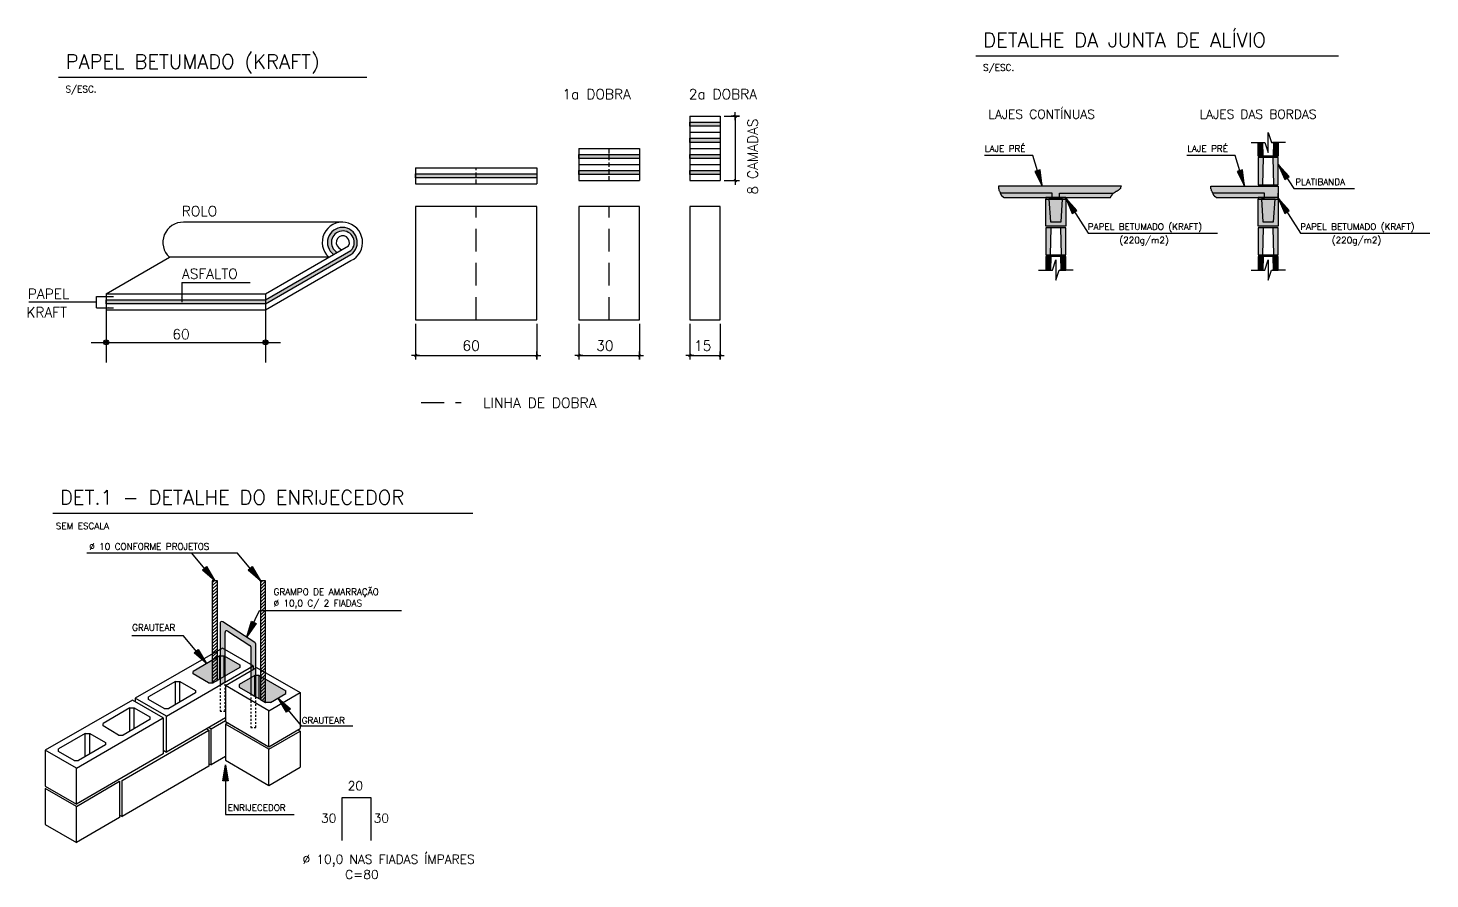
# Model space of a CAD drawing. Extents: x -14651 to 2572, y -4567 to 5191.
# Drawn here: x -10025 to -8071, y -2445 to -1257 of the extents above; entities that cross this region are included whole.
import ezdxf

# ---------------------------------------------------------------- set-up
doc = ezdxf.new("R2010")
doc.units = 0
doc.header["$LTSCALE"] = 25
doc.linetypes.add('DASHED', pattern=[19.05, 12.7, -6.35])
doc.linetypes.add('ESTILO_TQS_0005', pattern=[0.2, 0.1, -0.1])
for name, color, linetype in [('4', 4, 'Continuous'), ('COTA', 1, 'Continuous'), ('COTAS', 1, 'Continuous'), ('EST-LINHA-COTA', 1, 'Continuous'), ('EST-LINHAS', 2, 'Continuous'), ('EST-SOMBRA-PILAR', 1, 'Continuous'), ('EST-VALOR-COTA', 3, 'Continuous'), ('H1', 251, 'Continuous'), ('H2', 252, 'Continuous'), ('H3', 253, 'Continuous'), ('H5', 1, 'Continuous'), ('H7', 1, 'Continuous'), ('Linha_fina', 1, 'Continuous'), ('PENA_02', 2, 'Continuous'), ('Pena_1', 1, 'Continuous'), ('Pena_2', 2, 'Continuous'), ('PENA_3', 3, 'Continuous'), ('Pena_4', 4, 'Continuous'), ('PENA_6', 6, 'Continuous'), ('TEXTO', 3, 'Continuous')]:
    doc.layers.add(name, color=color, linetype=linetype)
doc.styles.get("Standard").update_dxf_attribs({"font": 'romans.shx'})
doc.styles.add('Texto1', font='romans.shx', dxfattribs={"height": 9})
doc.styles.add('Texto2', font='romans.shx', dxfattribs={"height": 12.5})
doc.styles.add('Texto3', font='romans.shx', dxfattribs={"height": 20})
pattern_1 = [(45, (-43310.874, 1613.2194), (-2.24506403, 2.24506403), [])]

# ---------------------------------------------------------------- blocks, each defined once
blk = doc.blocks.new('ss')
at = {"layer": 'Linha_fina'}
blk.add_solid([(0, 0), (-2.5, -0.29), (-2.5, 0.3)], dxfattribs=at)
blk = doc.blocks.new('ZD1')
at = {"layer": '4'}
for q in [(-3, -3), (3, 3)]:
    blk.add_line((0, 0), q, dxfattribs=at)
at = {"layer": 'COTAS', "color": 1}
for p, q in [((-10, 0), (0, 0)), ((0, 0), (0, 10)), ((0, 0), (10, 0)), ((0, -10), (0, 0))]:
    blk.add_line(p, q, dxfattribs=at)
blk = doc.blocks.new('A$C7D3A4ECA')
at = {"layer": 'Pena_1'}
for p, q in [((0, 14), (18.4, 14)), ((48, 14), (29.8, 14))]:
    blk.add_line(p, q, dxfattribs=at)
blk.add_lwpolyline([(10, 14), (19.3, 14), (24, 28), (24, 0), (28.7, 14), (38, 14)], dxfattribs=at)

msp = doc.modelspace()

# ---------------------------------------------------------------- hatches: boundary and pattern name
at = {"layer": 'H1'}
for points in [[(-8283.28, -1435.98), (-8309.28, -1435.98), (-8309.28, -1437.98), (-8302.28, -1437.98), (-8283.28, -1437.98)], [(-8283.28, -1475.98), (-8309.28, -1475.98), (-8309.28, -1477.98), (-8302.28, -1477.98), (-8283.28, -1477.98)], [(-8579.4, -1533.98), (-8605.4, -1533.98), (-8605.4, -1535.98), (-8598.4, -1535.98), (-8579.4, -1535.98)], [(-8283.28, -1533.98), (-8309.28, -1533.98), (-8309.28, -1535.98), (-8302.28, -1535.98), (-8283.28, -1535.98)], [(-8579.4, -1573.98), (-8605.4, -1573.98), (-8605.4, -1575.98), (-8598.4, -1575.98), (-8579.4, -1575.98)], [(-8283.28, -1573.98), (-8309.28, -1573.98), (-8309.28, -1575.98), (-8302.28, -1575.98), (-8283.28, -1575.98)]]:
    msp.add_hatch(color=256, dxfattribs=at).paths.add_polyline_path(points)
at = {"layer": 'H2'}
for points in [[(-8669.74, -1487.98), (-8669.74, -1488.18), (-8669.46, -1488.45), (-8669.46, -1488.73), (-8669.19, -1489), (-8669.19, -1489.56), (-8668.91, -1489.56), (-8668.91, -1489.83), (-8668.63, -1490.11), (-8668.63, -1490.66), (-8668.08, -1491.21), (-8667.8, -1491.21), (-8667.53, -1491.76), (-8667.25, -1492.04), (-8666.98, -1492.32), (-8666.42, -1492.32), (-8666.15, -1492.59), (-8665.87, -1492.87), (-8665.6, -1492.87), (-8665.6, -1493.14), (-8665.04, -1493.42), (-8664.77, -1493.69), (-8664.49, -1493.69), (-8664.49, -1493.98), (-8597.36, -1493.98), (-8597.36, -1487.98)], [(-8582.86, -1495.98), (-8601.86, -1495.98), (-8599.86, -1527.98), (-8584.86, -1527.98)], [(-8513.41, -1489.28), (-8513.14, -1489), (-8513.14, -1489), (-8513.14, -1489), (-8512.86, -1488.73), (-8512.86, -1488.73), (-8512.59, -1488.45), (-8512.31, -1488.18), (-8512.21, -1487.98), (-8587.36, -1487.98), (-8587.36, -1493.98), (-8578.36, -1493.98), (-8516.18, -1493.98), (-8516.18, -1493.69), (-8515.9, -1493.69), (-8515.9, -1493.14), (-8515.62, -1493.14), (-8515.62, -1492.59), (-8515.35, -1492.32), (-8515.07, -1492.32), (-8515.07, -1491.76), (-8514.8, -1491.49), (-8514.52, -1491.49), (-8514.52, -1490.94), (-8514.24, -1490.94), (-8514.24, -1490.38), (-8513.97, -1490.38), (-8513.97, -1489.83), (-8513.69, -1489.56), (-8513.41, -1489.28)], [(-8301.23, -1493.98), (-8301.23, -1487.98), (-8373.61, -1487.98), (-8373.61, -1488.18), (-8372.78, -1489), (-8372.78, -1489.83), (-8371.95, -1490.66), (-8371.4, -1491.76), (-8370.85, -1492.32), (-8369.47, -1492.32), (-8369.47, -1493.14), (-8367.8, -1493.98)], [(-8286.73, -1495.98), (-8305.73, -1495.98), (-8303.73, -1527.98), (-8288.73, -1527.98)]]:
    msp.add_hatch(color=256, dxfattribs=at).paths.add_polyline_path(points)
at = {"layer": 'H3'}
for points in [[(-9102.53, -1388.75), (-9060.34, -1388.75), (-9060.34, -1394.38), (-9102.53, -1394.38)], [(-9102.53, -1411.25), (-9060.34, -1411.25), (-9060.34, -1416.88), (-9102.53, -1416.88)], [(-8310.23, -1435.98), (-8303.23, -1435.98), (-8303.73, -1416.98), (-8310.23, -1416.98)], [(-8289.23, -1435.98), (-8282.23, -1435.98), (-8282.23, -1416.98), (-8288.73, -1416.98)], [(-9257.24, -1433.74), (-9172.86, -1433.74), (-9172.86, -1439.38), (-9257.24, -1439.38)], [(-9102.53, -1433.74), (-9060.34, -1433.74), (-9060.34, -1439.38), (-9102.53, -1439.38)], [(-8303.23, -1437.98), (-8310.23, -1437.98), (-8310.23, -1475.98), (-8304.23, -1475.98)], [(-8282.23, -1437.98), (-8289.23, -1437.98), (-8288.23, -1475.98), (-8282.23, -1475.98)], [(-9484.73, -1460.88), (-9315.98, -1460.88), (-9315.98, -1466.52), (-9484.73, -1466.52)], [(-9257.24, -1456.24), (-9172.86, -1456.24), (-9172.86, -1461.87), (-9257.24, -1461.87)], [(-9102.53, -1456.24), (-9060.34, -1456.24), (-9060.34, -1461.87), (-9102.53, -1461.87)], [(-8503.64, -1482.36), (-8503.2, -1482.16), (-8502.92, -1481.88), (-8502.51, -1481.47), (-8501.82, -1480.78), (-8501.54, -1479.49), (-8501.54, -1479.21), (-8501.26, -1478.66), (-8500.71, -1478.11), (-8500.71, -1477.98), (-8576.36, -1477.98), (-8672.22, -1477.98), (-8672.22, -1481.55), (-8671.95, -1481.83), (-8671.95, -1482.38), (-8671.67, -1483.21), (-8671.67, -1483.49), (-8671.39, -1484.31), (-8671.12, -1484.59), (-8670.84, -1484.87), (-8670.84, -1485.14), (-8670.29, -1485.97), (-8670.01, -1486.52), (-8670.01, -1487.35), (-8669.74, -1487.62), (-8669.74, -1487.98), (-8597.36, -1487.98), (-8597.36, -1493.98), (-8587.36, -1493.98), (-8587.36, -1487.98), (-8512.21, -1487.98), (-8512.03, -1487.62), (-8511.21, -1487.35), (-8510.65, -1486.8), (-8509.82, -1486.52), (-8509.55, -1485.97), (-8509.27, -1485.69), (-8508.44, -1485.42), (-8508.17, -1485.14), (-8507.79, -1485.08), (-8507.22, -1484.88), (-8506.74, -1484.66), (-8506.24, -1484.49), (-8505.41, -1483.74), (-8505.13, -1483.47), (-8504.58, -1482.94), (-8504.08, -1482.62)], [(-8282.23, -1477.98), (-8376.1, -1477.98), (-8376.1, -1481.55), (-8375.82, -1481.83), (-8375.82, -1482.38), (-8375.54, -1483.21), (-8375.54, -1483.49), (-8375.27, -1484.31), (-8374.71, -1484.87), (-8374.71, -1485.14), (-8374.16, -1485.97), (-8373.89, -1486.52), (-8373.89, -1487.35), (-8373.61, -1487.62), (-8373.61, -1487.98), (-8301.23, -1487.98), (-8301.23, -1493.98), (-8282.23, -1493.98)], [(-8601.86, -1495.98), (-8606.36, -1495.98), (-8606.36, -1533.98), (-8578.36, -1533.98), (-8578.36, -1495.98), (-8582.86, -1495.98), (-8584.86, -1527.98), (-8599.86, -1527.98)], [(-8305.73, -1495.98), (-8310.23, -1495.98), (-8310.23, -1533.98), (-8282.23, -1533.98), (-8282.23, -1495.98), (-8286.73, -1495.98), (-8288.73, -1527.98), (-8303.73, -1527.98)], [(-9575.04, -1573.55, 3.1539691), (-9599.03, -1573.29), (-9594.05, -1570.41, -2.9991422), (-9575.04, -1567.92)], [(-8599.36, -1535.98), (-8606.36, -1535.98), (-8606.36, -1573.98), (-8600.36, -1573.98)], [(-8578.36, -1535.98), (-8585.36, -1535.98), (-8584.36, -1573.98), (-8578.36, -1573.98)], [(-8303.23, -1535.98), (-8310.23, -1535.98), (-8310.23, -1573.98), (-8304.23, -1573.98)], [(-8282.23, -1535.98), (-8289.23, -1535.98), (-8288.23, -1573.98), (-8282.23, -1573.98)], [(-9575.04, -1573.5), (-9575.04, -1567.87), (-9694.03, -1636.57), (-9694.03, -1642.2)], [(-8606.36, -1594.98), (-8599.86, -1594.98), (-8599.36, -1575.98), (-8606.36, -1575.98)], [(-8584.86, -1594.98), (-8578.36, -1594.98), (-8578.36, -1575.98), (-8585.36, -1575.98)], [(-8310.23, -1594.98), (-8303.73, -1594.98), (-8303.23, -1575.98), (-8310.23, -1575.98)], [(-8288.73, -1594.98), (-8282.23, -1594.98), (-8282.23, -1575.98), (-8289.23, -1575.98)], [(-9916.13, -1636.57), (-9694.03, -1636.57), (-9694.03, -1642.2), (-9916.13, -1642.2)], [(-9794.91, -2154.92), (-9794.91, -2158.48), (-9773.31, -2171.06), (-9766.9, -2171.06), (-9757.64, -2165.7), (-9757.64, -2133.32)], [(-9757.64, -2165.7), (-9751.47, -2162.12), (-9751.47, -2133.32), (-9757.64, -2133.32)], [(-9751.47, -2162.12), (-9729.64, -2149.46), (-9729.64, -2145.9), (-9751.47, -2133.32)], [(-9709.07, -2160.67), (-9730.91, -2173.25), (-9730.91, -2176.81), (-9709.07, -2189.47)], [(-9702.9, -2160.67), (-9709.07, -2160.67), (-9709.07, -2189.47), (-9702.9, -2193.05)], [(-9702.9, -2193.05), (-9693.64, -2198.41), (-9687.24, -2198.41), (-9665.64, -2185.83), (-9665.64, -2182.27), (-9702.9, -2160.67)]]:
    msp.add_hatch(color=256, dxfattribs=at).paths.add_polyline_path(points)
at = {"layer": 'H5'}
h = msp.add_hatch(dxfattribs=at)
h.set_pattern_fill('ANSI31', color=256, style=0)
h.set_pattern_definition(pattern_1)
h.paths.add_polyline_path([(-9761.14, -2028.5), (-9768.14, -2028.5), (-9768.14, -2171.06), (-9761.14, -2167.72)])
h = msp.add_hatch(dxfattribs=at)
h.set_pattern_fill('ANSI31', color=256, style=0)
h.set_pattern_definition(pattern_1)
h.paths.add_polyline_path([(-9693.93, -2028.5), (-9700.93, -2028.5), (-9700.93, -2194.19), (-9693.93, -2198.25)])
at = {"layer": 'H7'}
for points in [[(-8578.36, -1495.98), (-8578.36, -1493.98), (-8606.36, -1493.98), (-8606.36, -1495.98)], [(-8282.23, -1495.98), (-8282.23, -1493.98), (-8310.23, -1493.98), (-8310.23, -1495.98)], [(-9750.35, -2100.69, -0.5938857), (-9746.65, -2098.67), (-9715.75, -2118.61, -0.2547951), (-9714.65, -2120.62), (-9714.65, -2186.24), (-9707.65, -2190.29), (-9707.65, -2116.81, 0.2547951), (-9708.75, -2114.79), (-9753.65, -2085.83, 0.5938857), (-9757.35, -2087.85), (-9757.35, -2173.73), (-9750.35, -2169.67)]]:
    msp.add_hatch(color=256, dxfattribs=at).paths.add_polyline_path(points)

# ---------------------------------------------------------------- linework, layer by layer
at = {"layer": 'COTA'}
for p, q in [((-9054.72, -1380.32), (-9033.46, -1380.32)), ((-9039.08, -1380.88), (-9039.08, -1469.74)), ((-9054.72, -1470.31), (-9033.46, -1470.31)), ((-9810.83, -1612.35), (-9715.55, -1612.35)), ((-9484.73, -1670.04), (-9484.73, -1719.79)), ((-9315.98, -1670.04), (-9315.98, -1719.79)), ((-9257.24, -1670.04), (-9257.24, -1719.79)), ((-9172.86, -1670.04), (-9172.86, -1719.79)), ((-9102.53, -1670.04), (-9102.53, -1719.79)), ((-9060.34, -1670.04), (-9060.34, -1719.79)), ((-9484.16, -1714.17), (-9316.54, -1714.17)), ((-9256.68, -1714.17), (-9173.43, -1714.17)), ((-9101.97, -1714.17), (-9060.91, -1714.17))]:
    msp.add_line(p, q, dxfattribs=at)
for centre, radius, start, end in [((-9586.85, -1556.41), 20.81, 304.5543, 234.18717), ((-9586.21, -1556.5), 15.97, 314.1184, 240.57926)]:
    msp.add_arc(centre, radius, start, end, dxfattribs=at)
at = {"layer": 'EST-LINHA-COTA'}
for p, q in [((-9916.13, -1650.64), (-9916.13, -1724.01)), ((-9694.03, -1650.64), (-9694.03, -1724.01)), ((-9937.23, -1695.88), (-9672.94, -1695.88))]:
    msp.add_line(p, q, dxfattribs=at)
at = {"layer": 'EST-LINHAS'}
for p, q in [((-9102.53, -1380.32), (-9102.53, -1470.31)), ((-9102.53, -1380.32), (-9060.34, -1380.32)), ((-9060.34, -1380.32), (-9060.34, -1470.31)), ((-9102.53, -1402.81), (-9060.34, -1402.81)), ((-9257.24, -1425.31), (-9257.24, -1470.31)), ((-9257.24, -1425.31), (-9172.86, -1425.31)), ((-9172.86, -1425.31), (-9172.86, -1470.31)), ((-9102.53, -1425.31), (-9060.34, -1425.31)), ((-9484.73, -1452.45), (-9315.98, -1452.45)), ((-9484.73, -1452.45), (-9484.73, -1474.95)), ((-9315.98, -1452.45), (-9315.98, -1474.95)), ((-9257.24, -1447.81), (-9172.86, -1447.81)), ((-9102.53, -1447.81), (-9060.34, -1447.81)), ((-9484.73, -1474.95), (-9315.98, -1474.95)), ((-9257.24, -1470.31), (-9172.86, -1470.31)), ((-9102.53, -1470.31), (-9060.34, -1470.31)), ((-9586.38, -1528.29), (-9808.48, -1528.29)), ((-9694.03, -1628.14), (-9578.37, -1561.36)), ((-9916.13, -1628.14), (-9827.9, -1577.19)), ((-9605.8, -1577.19), (-9827.9, -1577.19)), ((-9694.03, -1650.64), (-9575.04, -1581.94)), ((-9591.76, -1563.86), (-9588.07, -1566.96)), ((-9916.13, -1628.14), (-9916.13, -1650.64)), ((-9916.13, -1628.14), (-9694.03, -1628.14)), ((-9694.03, -1628.14), (-9694.03, -1650.64)), ((-9916.13, -1650.64), (-9694.03, -1650.64))]:
    msp.add_line(p, q, dxfattribs=at)
for points in [[(-9484.73, -1664.41), (-9315.98, -1664.41), (-9315.98, -1506.59), (-9484.73, -1506.59)], [(-9257.24, -1664.41), (-9172.86, -1664.41), (-9172.86, -1506.59), (-9257.24, -1506.59)], [(-9102.53, -1664.41), (-9060.34, -1664.41), (-9060.34, -1506.59), (-9102.53, -1506.59)]]:
    msp.add_lwpolyline(points, close=True, dxfattribs=at)
for centre, radius, start, end in [((-9808.95, -1556.41), 28.12, 88.39052, 227.64919), ((-9586.85, -1556.41), 28.12, 294.81681, 227.64963), ((-9586.21, -1556.5), 9.22, 328.22977, 232.95869)]:
    msp.add_arc(centre, radius, start, end, dxfattribs=at)
at = {"layer": 'EST-SOMBRA-PILAR'}
for p, q in [((-9694.03, -1636.57), (-9575.05, -1567.87)), ((-9694.03, -1642.2), (-9575.05, -1573.5))]:
    msp.add_line(p, q, dxfattribs=at)
for points in [[(-9102.53, -1388.75), (-9060.34, -1388.75), (-9060.34, -1394.38), (-9102.53, -1394.38), (-9102.53, -1388.75)], [(-9102.53, -1411.25), (-9060.34, -1411.25), (-9060.34, -1416.88), (-9102.53, -1416.88), (-9102.53, -1411.25)], [(-9257.24, -1433.74), (-9172.86, -1433.74), (-9172.86, -1439.38), (-9257.24, -1439.38), (-9257.24, -1433.74)], [(-9102.53, -1433.74), (-9060.34, -1433.74), (-9060.34, -1439.38), (-9102.53, -1439.38), (-9102.53, -1433.74)], [(-9484.73, -1460.88), (-9315.98, -1460.88), (-9315.98, -1466.52), (-9484.73, -1466.52), (-9484.73, -1460.88)], [(-9257.24, -1456.24), (-9172.86, -1456.24), (-9172.86, -1461.87), (-9257.24, -1461.87), (-9257.24, -1456.24)], [(-9102.53, -1456.24), (-9060.34, -1456.24), (-9060.34, -1461.87), (-9102.53, -1461.87), (-9102.53, -1456.24)], [(-9916.13, -1636.57), (-9694.03, -1636.57), (-9694.03, -1642.2), (-9916.13, -1642.2), (-9916.13, -1636.57)]]:
    msp.add_lwpolyline(points, dxfattribs=at)
at = {"layer": 'EST-VALOR-COTA'}
for centre, radius in [((-9916.13, -1695.88), 3.51), ((-9916.13, -1695.88), 1.75), ((-9694.03, -1695.88), 3.51), ((-9694.03, -1695.88), 1.75)]:
    msp.add_circle(centre, radius, dxfattribs=at)
at = {"layer": 'Linha_fina', "linetype": 'DASHED', "ltscale": 0.02}
for p, q in [((-9215.05, -1470.31), (-9215.05, -1425.31)), ((-9400.35, -1474.95), (-9400.35, -1452.45))]:
    msp.add_line(p, q, dxfattribs=at)
at = {"layer": 'Linha_fina'}
for p, q in [((-8624.43, -1435.44), (-8691.74, -1435.44)), ((-8611.27, -1477.98), (-8624.43, -1435.44)), ((-8342.32, -1435.44), (-8409.63, -1435.44)), ((-8329.16, -1477.98), (-8342.32, -1435.44)), ((-8614.34, -1455.38), (-8621.51, -1457.59)), ((-8621.51, -1457.59), (-8611.27, -1477.98)), ((-8619.72, -1457.04), (-8620.61, -1457.32)), ((-8620.61, -1457.32), (-8611.27, -1477.98)), ((-8611.27, -1477.98), (-8619.72, -1457.04)), ((-8617.03, -1456.21), (-8618.82, -1456.76)), ((-8618.82, -1456.76), (-8611.27, -1477.98)), ((-8611.27, -1477.98), (-8617.03, -1456.21)), ((-8615.24, -1455.65), (-8616.13, -1455.93)), ((-8616.13, -1455.93), (-8611.27, -1477.98)), ((-8611.27, -1477.98), (-8615.24, -1455.65)), ((-8611.27, -1477.98), (-8614.34, -1455.38)), ((-8332.23, -1455.38), (-8339.4, -1457.59)), ((-8339.4, -1457.59), (-8329.16, -1477.98)), ((-8337.61, -1457.04), (-8338.5, -1457.32)), ((-8338.5, -1457.32), (-8329.16, -1477.98)), ((-8329.16, -1477.98), (-8337.61, -1457.04)), ((-8334.92, -1456.21), (-8336.71, -1456.76)), ((-8336.71, -1456.76), (-8329.16, -1477.98)), ((-8329.16, -1477.98), (-8334.92, -1456.21)), ((-8333.13, -1455.65), (-8334.03, -1455.93)), ((-8334.03, -1455.93), (-8329.16, -1477.98)), ((-8329.16, -1477.98), (-8333.13, -1455.65)), ((-8329.16, -1477.98), (-8332.23, -1455.38)), ((-8282.23, -1447.71), (-8273.25, -1468.68)), ((-8266.94, -1464.64), (-8282.23, -1447.71)), ((-8282.23, -1447.71), (-8272.46, -1468.18)), ((-8271.67, -1467.67), (-8282.23, -1447.71)), ((-8282.23, -1447.71), (-8270.88, -1467.17)), ((-8269.3, -1466.16), (-8282.23, -1447.71)), ((-8282.23, -1447.71), (-8268.52, -1465.65)), ((-8267.73, -1465.14), (-8282.23, -1447.71)), ((-8282.23, -1447.71), (-8260.75, -1481.27)), ((-8273.25, -1468.68), (-8266.94, -1464.64)), ((-8272.46, -1468.18), (-8271.67, -1467.67)), ((-8270.88, -1467.17), (-8269.3, -1466.16)), ((-8260.75, -1481.27), (-8175.97, -1481.27)), ((-8578.36, -1494.98), (-8569.38, -1515.95)), ((-8563.06, -1511.9), (-8578.36, -1494.98)), ((-8578.36, -1494.98), (-8568.59, -1515.44)), ((-8567.8, -1514.94), (-8578.36, -1494.98)), ((-8578.36, -1494.98), (-8567.01, -1514.43)), ((-8565.43, -1513.42), (-8578.36, -1494.98)), ((-8578.36, -1494.98), (-8564.64, -1512.91)), ((-8563.85, -1512.41), (-8578.36, -1494.98)), ((-8578.36, -1494.98), (-8547.28, -1543.54)), ((-8282.23, -1494.98), (-8273.25, -1515.95)), ((-8266.94, -1511.9), (-8282.23, -1494.98)), ((-8282.23, -1494.98), (-8272.46, -1515.44)), ((-8271.67, -1514.94), (-8282.23, -1494.98)), ((-8282.23, -1494.98), (-8270.88, -1514.43)), ((-8269.3, -1513.42), (-8282.23, -1494.98)), ((-8282.23, -1494.98), (-8268.52, -1512.91)), ((-8267.73, -1512.41), (-8282.23, -1494.98)), ((-8282.23, -1494.98), (-8251.15, -1543.54)), ((-8569.38, -1515.95), (-8563.06, -1511.9)), ((-8568.59, -1515.44), (-8567.8, -1514.94)), ((-8567.01, -1514.43), (-8565.43, -1513.42)), ((-8564.64, -1512.91), (-8563.85, -1512.41)), ((-8273.25, -1515.95), (-8266.94, -1511.9)), ((-8272.46, -1515.44), (-8271.67, -1514.94)), ((-8270.88, -1514.43), (-8269.3, -1513.42)), ((-8547.28, -1543.54), (-8366.91, -1543.54)), ((-8251.15, -1543.54), (-8070.79, -1543.54)), ((-9810.83, -1612.35), (-9810.83, -1639.93)), ((-9929.41, -1639.79), (-10024.12, -1639.79)), ((-9929.41, -1631.99), (-9905.77, -1631.99)), ((-9929.41, -1647.58), (-9929.41, -1631.99)), ((-9929.41, -1647.58), (-9905.77, -1647.58)), ((-9733.11, -1989.82), (-9942.95, -1989.82)), ((-9764.64, -2028.5), (-9796.82, -1989.82)), ((-9700.93, -2028.5), (-9733.11, -1989.82)), ((-9781.91, -2013.6), (-9776.14, -2008.8)), ((-9781.18, -2013), (-9780.46, -2012.4)), ((-9780.46, -2012.4), (-9764.64, -2028.5)), ((-9779.74, -2011.8), (-9778.3, -2010.6)), ((-9764.64, -2028.5), (-9779.74, -2011.8)), ((-9778.3, -2010.6), (-9764.64, -2028.5)), ((-9777.58, -2010), (-9776.86, -2009.4)), ((-9764.64, -2028.5), (-9777.58, -2010)), ((-9776.86, -2009.4), (-9764.64, -2028.5)), ((-9776.14, -2008.8), (-9764.64, -2028.5)), ((-9718.2, -2013.6), (-9712.43, -2008.8)), ((-9717.47, -2013), (-9716.75, -2012.4)), ((-9716.75, -2012.4), (-9700.93, -2028.5)), ((-9700.93, -2028.5), (-9716.03, -2011.8)), ((-9714.59, -2010.6), (-9700.93, -2028.5)), ((-9713.87, -2010), (-9713.15, -2009.4)), ((-9700.93, -2028.5), (-9713.87, -2010)), ((-9713.15, -2009.4), (-9700.93, -2028.5)), ((-9712.43, -2008.8), (-9700.93, -2028.5)), ((-9764.64, -2028.5), (-9781.91, -2013.6)), ((-9764.64, -2028.5), (-9781.18, -2013)), ((-9700.93, -2028.5), (-9718.2, -2013.6)), ((-9700.93, -2028.5), (-9717.47, -2013)), ((-9720.06, -2106.78), (-9702.48, -2070.05)), ((-9702.48, -2070.05), (-9504.62, -2070.05)), ((-9720.06, -2106.78), (-9713.72, -2084.87)), ((-9720.06, -2106.78), (-9712.88, -2085.28)), ((-9712.03, -2085.68), (-9720.06, -2106.78)), ((-9720.06, -2106.78), (-9711.19, -2086.09)), ((-9709.5, -2086.9), (-9720.06, -2106.78)), ((-9720.06, -2106.78), (-9708.65, -2087.3)), ((-9707.81, -2087.71), (-9720.06, -2106.78)), ((-9706.96, -2088.11), (-9720.06, -2106.78)), ((-9713.72, -2084.87), (-9706.96, -2088.11)), ((-9712.88, -2085.28), (-9712.03, -2085.68)), ((-9711.19, -2086.09), (-9709.5, -2086.9)), ((-9708.65, -2087.3), (-9707.81, -2087.71)), ((-9808.46, -2105.44), (-9880.54, -2105.44)), ((-9776.27, -2144.12), (-9808.46, -2105.44)), ((-9793.54, -2129.22), (-9787.78, -2124.43)), ((-9776.27, -2144.12), (-9793.54, -2129.22)), ((-9792.82, -2128.62), (-9792.1, -2128.02)), ((-9776.27, -2144.12), (-9792.82, -2128.62)), ((-9792.1, -2128.02), (-9776.27, -2144.12)), ((-9776.27, -2144.12), (-9791.38, -2127.42)), ((-9789.94, -2126.22), (-9776.27, -2144.12)), ((-9789.22, -2125.62), (-9788.5, -2125.03)), ((-9776.27, -2144.12), (-9789.22, -2125.62)), ((-9788.5, -2125.03), (-9776.27, -2144.12)), ((-9787.78, -2124.43), (-9776.27, -2144.12)), ((-9676.44, -2192.12), (-9661.33, -2208.82)), ((-9664.21, -2211.22), (-9676.44, -2192.12)), ((-9662.77, -2210.02), (-9676.44, -2192.12)), ((-9676.44, -2192.12), (-9663.49, -2210.62)), ((-9676.44, -2192.12), (-9659.89, -2207.62)), ((-9664.93, -2211.82), (-9676.44, -2192.12)), ((-9660.61, -2208.22), (-9676.44, -2192.12)), ((-9676.44, -2192.12), (-9644.25, -2230.8)), ((-9676.44, -2192.12), (-9659.17, -2207.02)), ((-9659.17, -2207.02), (-9664.93, -2211.82)), ((-9659.89, -2207.62), (-9660.61, -2208.22)), ((-9663.49, -2210.62), (-9664.21, -2211.22)), ((-9661.33, -2208.82), (-9662.77, -2210.02)), ((-9644.25, -2230.8), (-9572.17, -2230.8)), ((-9753.33, -2307.62), (-9749.58, -2285.12)), ((-9752.4, -2307.62), (-9749.58, -2285.12)), ((-9749.58, -2285.12), (-9751.46, -2307.62)), ((-9750.52, -2307.62), (-9749.58, -2285.12)), ((-9749.58, -2285.12), (-9745.83, -2307.62)), ((-9749.58, -2285.12), (-9746.77, -2307.62)), ((-9749.58, -2285.12), (-9748.65, -2307.62)), ((-9747.71, -2307.62), (-9749.58, -2285.12)), ((-9749.58, -2285.12), (-9749.58, -2354.73)), ((-9745.83, -2307.62), (-9753.33, -2307.62)), ((-9751.46, -2307.62), (-9752.4, -2307.62)), ((-9746.77, -2307.62), (-9747.71, -2307.62)), ((-9749.58, -2354.73), (-9654.15, -2354.73))]:
    msp.add_line(p, q, dxfattribs=at)
at = {"layer": 'Linha_fina', "linetype": 'DASHED', "ltscale": 0.1}
for p, q in [((-9400.35, -1664.41), (-9400.35, -1506.59)), ((-9215.05, -1664.41), (-9215.05, -1506.59)), ((-9476.86, -1779.74), (-9421.27, -1779.74))]:
    msp.add_line(p, q, dxfattribs=at)
at = {"layer": 'PENA_02', "linetype": 'Continuous'}
for p, q in [((-8597.36, -1487.98), (-8669.74, -1487.98)), ((-8597.36, -1493.98), (-8597.36, -1487.98)), ((-8587.36, -1487.98), (-8512.21, -1487.98)), ((-8587.36, -1493.98), (-8587.36, -1487.98)), ((-8301.23, -1487.98), (-8373.61, -1487.98)), ((-8301.23, -1493.98), (-8301.23, -1487.98)), ((-8282.23, -1493.98), (-8282.23, -1487.98))]:
    msp.add_line(p, q, dxfattribs=at)
msp.add_lwpolyline([(-8671.67, -1483.21), (-8671.67, -1483.49), (-8671.39, -1484.31), (-8671.12, -1484.59), (-8670.84, -1484.87), (-8670.84, -1485.14), (-8670.29, -1485.97), (-8670.01, -1486.52), (-8670.01, -1487.35), (-8669.74, -1487.62), (-8669.74, -1488.18), (-8669.46, -1488.45), (-8669.46, -1488.73), (-8669.19, -1489), (-8669.19, -1489.56), (-8668.91, -1489.56), (-8668.91, -1489.83), (-8668.63, -1490.11), (-8668.63, -1490.66), (-8668.36, -1490.94), (-8668.08, -1491.21), (-8667.8, -1491.21), (-8667.53, -1491.76), (-8667.25, -1492.04), (-8666.98, -1492.32), (-8666.42, -1492.32), (-8666.15, -1492.59), (-8665.87, -1492.87), (-8665.6, -1492.87), (-8665.6, -1493.14), (-8665.04, -1493.42), (-8664.77, -1493.69), (-8664.49, -1493.69), (-8664.49, -1493.98), (-8516.18, -1493.98), (-8516.18, -1493.69), (-8515.9, -1493.69), (-8515.9, -1493.14), (-8515.62, -1493.14), (-8515.62, -1492.59), (-8515.35, -1492.32), (-8515.07, -1492.32), (-8515.07, -1491.76), (-8514.8, -1491.49), (-8514.52, -1491.49), (-8514.52, -1490.94), (-8514.24, -1490.94), (-8514.24, -1490.38), (-8513.97, -1490.38), (-8513.97, -1489.83), (-8513.69, -1489.56), (-8513.41, -1489.28), (-8513.14, -1489), (-8512.86, -1488.73), (-8512.59, -1488.45), (-8512.31, -1488.18), (-8512.03, -1487.62), (-8511.21, -1487.35), (-8510.93, -1487.07), (-8510.65, -1486.8), (-8509.82, -1486.52), (-8509.55, -1485.97), (-8509.27, -1485.69), (-8508.44, -1485.42), (-8508.17, -1485.14), (-8507.79, -1485.08), (-8507.22, -1484.88), (-8506.74, -1484.66), (-8506.74, -1484.66), (-8506.24, -1484.49), (-8506.24, -1484.49), (-8505.41, -1483.74), (-8505.13, -1483.47), (-8504.58, -1482.94), (-8504.08, -1482.62), (-8503.64, -1482.36), (-8503.2, -1482.16), (-8502.92, -1481.88), (-8502.09, -1481.05), (-8501.82, -1480.78), (-8501.54, -1479.49), (-8501.54, -1479.21), (-8501.26, -1478.66), (-8500.71, -1478.11), (-8500.71, -1477.98), (-8672.22, -1477.98), (-8672.22, -1481.55), (-8671.95, -1481.83), (-8671.95, -1482.38), (-8671.67, -1483.21)], dxfattribs=at)
at = {"layer": 'Pena_1'}
for p, q in [((-9753.9, -2122.38), (-9875.7, -2192.1)), ((-9710.98, -2147.24), (-9753.9, -2122.38)), ((-9749.56, -2174.59), (-9706.64, -2149.73)), ((-9706.64, -2149.73), (-9645.74, -2184.59)), ((-9749.56, -2174.59), (-9749.56, -2224.91)), ((-9689.42, -2209.75), (-9749.56, -2174.59)), ((-9645.74, -2184.59), (-9645.74, -2234.76)), ((-9879.45, -2195), (-10001.25, -2264.72)), ((-9836.53, -2219.86), (-9879.45, -2195)), ((-9832.02, -2217.26), (-9875.7, -2192.1)), ((-9875.7, -2192.1), (-9875.7, -2197.18)), ((-9832.02, -2267.58), (-9832.02, -2217.26)), ((-9749.56, -2219.88), (-9832.02, -2267.58)), ((-9749.58, -2228.62), (-9746.38, -2226.77)), ((-9749.56, -2224.91), (-9689.42, -2260.06)), ((-9749.56, -2228.52), (-9746.46, -2226.72)), ((-9689.42, -2260.06), (-9689.42, -2209.75)), ((-9689.42, -2263.67), (-9749.56, -2228.52)), ((-9749.56, -2228.52), (-9749.56, -2278.83)), ((-9689.42, -2260.06), (-9645.74, -2234.76)), ((-9649, -2236.65), (-9645.74, -2238.51)), ((-9645.74, -2238.51), (-9645.74, -2288.69)), ((-9957.57, -2289.88), (-10001.25, -2264.72)), ((-10001.25, -2264.72), (-10001.25, -2315.04)), ((-9836.53, -2264.98), (-9832.02, -2267.58)), ((-9689.42, -2313.99), (-9689.42, -2263.67)), ((-9836.53, -2270.18), (-9957.57, -2340.2)), ((-9749.56, -2278.83), (-9689.42, -2313.99)), ((-9957.57, -2340.2), (-9957.57, -2289.88)), ((-9689.42, -2313.99), (-9645.74, -2288.69)), ((-10001.25, -2315.04), (-9957.57, -2340.2)), ((-10001.25, -2318.23), (-10001.25, -2368.54)), ((-9957.57, -2343.38), (-9897.43, -2308.23)), ((-9897.43, -2308.23), (-9897.43, -2358.55)), ((-9957.57, -2393.7), (-9957.57, -2343.38)), ((-9897.43, -2358.55), (-9957.57, -2393.7))]:
    msp.add_line(p, q, dxfattribs=at)
for points in [[(-9832.02, -2217.26), (-9710.98, -2147.24), (-9710.98, -2152.24)], [(-9757.64, -2165.84), (-9757.64, -2133.32), (-9757.64, -2133.32), (-9794.91, -2154.92)], [(-9729.64, -2149.46), (-9766.9, -2171.06), (-9766.9, -2171.06)], [(-9757.64, -2133.32), (-9751.47, -2133.32)], [(-9751.47, -2162.28), (-9751.47, -2162.28), (-9751.47, -2133.32), (-9751.47, -2133.32)], [(-9751.47, -2133.32), (-9729.64, -2145.9), (-9729.64, -2145.9)], [(-9729.64, -2145.9), (-9729.64, -2149.46), (-9729.64, -2149.46)], [(-9819.68, -2201.36), (-9819.68, -2168.84), (-9856.95, -2190.44)], [(-9819.68, -2168.84), (-9813.51, -2168.84)], [(-9813.51, -2197.8), (-9813.51, -2168.84)], [(-9813.51, -2168.84), (-9791.68, -2181.42)], [(-9794.91, -2158.48), (-9794.91, -2154.92), (-9794.91, -2154.92)], [(-9773.31, -2171.06), (-9794.91, -2158.48), (-9794.91, -2158.48)], [(-9709.07, -2160.67), (-9730.91, -2173.25), (-9730.91, -2173.25)], [(-9709.07, -2189.47), (-9709.07, -2160.67), (-9709.07, -2160.67)], [(-9702.9, -2160.67), (-9709.07, -2160.67)], [(-9702.9, -2193.05), (-9702.9, -2160.67), (-9702.9, -2160.67), (-9665.64, -2182.27)], [(-9791.68, -2184.98), (-9828.94, -2206.58)], [(-9791.68, -2181.42), (-9791.68, -2184.98)], [(-9773.31, -2171.06), (-9766.9, -2171.06)], [(-9751.57, -2170.5), (-9751.38, -2170.61)], [(-9730.91, -2173.25), (-9730.91, -2176.81), (-9730.91, -2176.81)], [(-9730.91, -2176.81), (-9693.64, -2198.41), (-9693.64, -2198.41)], [(-9689.42, -2209.75), (-9645.74, -2184.59)], [(-9687.24, -2198.41), (-9665.64, -2185.83), (-9665.64, -2185.83)], [(-9665.64, -2185.83), (-9665.64, -2182.27), (-9665.64, -2182.27)], [(-9883.19, -2238.46), (-9883.19, -2205.95), (-9920.46, -2227.54)], [(-9883.19, -2205.95), (-9877.02, -2205.95)], [(-9877.02, -2234.9), (-9877.02, -2205.95)], [(-9877.02, -2205.95), (-9855.19, -2218.53)], [(-9856.95, -2194), (-9856.95, -2190.44)], [(-9835.35, -2206.58), (-9856.95, -2194)], [(-9835.35, -2206.58), (-9828.94, -2206.58)], [(-9687.24, -2198.41), (-9693.64, -2198.41)], [(-9957.57, -2289.88), (-9836.53, -2219.86), (-9836.53, -2270.18)], [(-9920.46, -2231.1), (-9920.46, -2227.54)], [(-9855.19, -2222.09), (-9892.45, -2243.68)], [(-9855.19, -2218.53), (-9855.19, -2222.09)], [(-9749.58, -2273.69), (-9769.84, -2285.38), (-9769.84, -2235.3), (-9749.56, -2223.57)], [(-9945.23, -2273.98), (-9945.23, -2241.46), (-9982.49, -2263.06)], [(-9945.23, -2241.46), (-9939.06, -2241.46)], [(-9939.06, -2270.42), (-9939.06, -2241.46)], [(-9939.06, -2241.46), (-9917.23, -2254.04)], [(-9898.86, -2243.68), (-9920.46, -2231.1)], [(-9898.86, -2243.68), (-9892.45, -2243.68)], [(-9776.01, -2235.3), (-9772.93, -2236.96), (-9772.93, -2287.27), (-9893.97, -2357.29), (-9893.97, -2306.97), (-9772.93, -2236.96)], [(-9877.11, -2243.12), (-9876.93, -2243.23)], [(-9769.84, -2235.3), (-9772.93, -2233.64)], [(-9689.42, -2263.67), (-9645.74, -2238.51)], [(-9982.49, -2266.62), (-9982.49, -2263.06)], [(-9960.9, -2279.2), (-9982.49, -2266.62)], [(-9917.23, -2257.6), (-9954.49, -2279.2)], [(-9917.23, -2254.04), (-9917.23, -2257.6)], [(-9960.9, -2279.2), (-9954.49, -2279.2)], [(-9772.93, -2283.71), (-9769.84, -2285.38)], [(-9957.57, -2343.38), (-10001.25, -2318.23)], [(-9897.43, -2355.3), (-9893.97, -2357.29)], [(-10001.25, -2368.54), (-9957.57, -2393.7)]]:
    msp.add_lwpolyline(points, dxfattribs=at)
at = {"layer": 'Pena_2'}
for p, q in [((-8303.23, -1435.98), (-8303.73, -1416.98)), ((-8288.73, -1416.98), (-8289.23, -1435.98)), ((-8599.36, -1575.98), (-8599.86, -1594.98)), ((-8585.36, -1575.98), (-8599.36, -1575.98)), ((-8584.86, -1594.98), (-8585.36, -1575.98)), ((-8303.23, -1575.98), (-8303.73, -1594.98)), ((-8289.23, -1575.98), (-8303.23, -1575.98)), ((-8288.73, -1594.98), (-8289.23, -1575.98))]:
    msp.add_line(p, q, dxfattribs=at)
for points in [[(-8282.23, -1416.98), (-8282.23, -1435.98), (-8310.23, -1435.98), (-8310.23, -1416.98)], [(-8310.23, -1475.98), (-8282.23, -1475.98), (-8282.23, -1437.98), (-8310.23, -1437.98), (-8310.23, -1475.98)], [(-8304.23, -1475.98), (-8288.23, -1475.98), (-8289.23, -1437.98), (-8303.23, -1437.98), (-8304.23, -1475.98)], [(-8301.23, -1493.98), (-8301.23, -1487.98), (-8373.61, -1487.98), (-8373.61, -1487.62), (-8373.89, -1487.35), (-8373.89, -1486.52), (-8374.16, -1485.97), (-8374.71, -1485.14), (-8374.71, -1484.87), (-8375.27, -1484.31), (-8375.54, -1483.49), (-8375.54, -1483.21), (-8375.82, -1482.38), (-8375.82, -1481.83), (-8376.1, -1481.55), (-8376.1, -1477.98), (-8282.23, -1477.98), (-8282.23, -1493.98), (-8301.23, -1493.98)], [(-8606.36, -1495.98), (-8578.36, -1495.98), (-8578.36, -1533.98), (-8606.36, -1533.98), (-8606.36, -1495.98)], [(-8599.86, -1527.98), (-8584.86, -1527.98), (-8582.86, -1495.98), (-8601.86, -1495.98), (-8599.86, -1527.98)], [(-8599.86, -1527.98), (-8584.86, -1527.98), (-8582.86, -1495.98), (-8601.86, -1495.98), (-8599.86, -1527.98)], [(-8368.36, -1493.98), (-8301.23, -1493.98), (-8301.23, -1487.98), (-8373.61, -1487.98), (-8373.61, -1488.18), (-8373.33, -1488.45), (-8373.33, -1488.73), (-8373.06, -1489), (-8373.06, -1489.56), (-8372.78, -1489.56), (-8372.78, -1489.83), (-8372.51, -1490.11), (-8372.51, -1490.66), (-8371.95, -1491.21), (-8371.68, -1491.21), (-8371.4, -1491.76), (-8370.85, -1492.32), (-8370.3, -1492.32), (-8369.74, -1492.87), (-8369.47, -1492.87), (-8369.47, -1493.14), (-8368.92, -1493.42), (-8368.64, -1493.69), (-8368.36, -1493.69), (-8368.36, -1493.98)], [(-8310.23, -1495.98), (-8282.23, -1495.98), (-8282.23, -1533.98), (-8310.23, -1533.98), (-8310.23, -1495.98)], [(-8303.73, -1527.98), (-8288.73, -1527.98), (-8286.73, -1495.98), (-8305.73, -1495.98), (-8303.73, -1527.98)], [(-8303.73, -1527.98), (-8288.73, -1527.98), (-8286.73, -1495.98), (-8305.73, -1495.98), (-8303.73, -1527.98)], [(-8606.36, -1573.98), (-8578.36, -1573.98), (-8578.36, -1535.98), (-8606.36, -1535.98), (-8606.36, -1573.98)], [(-8600.36, -1573.98), (-8584.36, -1573.98), (-8585.36, -1535.98), (-8599.36, -1535.98), (-8600.36, -1573.98)], [(-8310.23, -1573.98), (-8282.23, -1573.98), (-8282.23, -1535.98), (-8310.23, -1535.98), (-8310.23, -1573.98)], [(-8304.23, -1573.98), (-8288.23, -1573.98), (-8289.23, -1535.98), (-8303.23, -1535.98), (-8304.23, -1573.98)], [(-8578.36, -1594.98), (-8578.36, -1575.98), (-8606.36, -1575.98), (-8606.36, -1594.98)], [(-8282.23, -1594.98), (-8282.23, -1575.98), (-8310.23, -1575.98), (-8310.23, -1594.98)]]:
    msp.add_lwpolyline(points, dxfattribs=at)
at = {"layer": 'PENA_3'}
for p, q in [((-9768.14, -2028.5), (-9768.14, -2171.06)), ((-9761.14, -2028.5), (-9768.14, -2028.5)), ((-9761.14, -2167.72), (-9761.14, -2028.5)), ((-9700.93, -2028.5), (-9700.93, -2194.19)), ((-9693.93, -2028.5), (-9700.93, -2028.5)), ((-9693.93, -2198.25), (-9693.93, -2028.5)), ((-9768.14, -2171.06), (-9761.14, -2167.72)), ((-9700.93, -2194.19), (-9693.93, -2198.25))]:
    msp.add_line(p, q, dxfattribs=at)
at = {"layer": 'PENA_3', "linetype": 'ESTILO_TQS_0005'}
for p, q in [((-9757.35, -2173.73), (-9757.35, -2210.24)), ((-9750.35, -2210.24), (-9750.35, -2169.67)), ((-9714.65, -2186.24), (-9714.65, -2233.11)), ((-9707.65, -2233.11), (-9707.65, -2190.29)), ((-9757.35, -2210.24), (-9750.35, -2210.24)), ((-9714.65, -2233.11), (-9707.65, -2233.11))]:
    msp.add_line(p, q, dxfattribs=at)
at = {"layer": 'PENA_3'}
for points in [[(-8606.36, -1495.98), (-8578.36, -1495.98), (-8578.36, -1493.98), (-8606.36, -1493.98), (-8606.36, -1495.98)], [(-8310.23, -1495.98), (-8282.23, -1495.98), (-8282.23, -1493.98), (-8310.23, -1493.98), (-8310.23, -1495.98)]]:
    msp.add_lwpolyline(points, dxfattribs=at)
at = {"layer": 'Pena_4'}
for p, q in [((-8703.62, -1296.05), (-8198.47, -1296.05)), ((-9982.71, -1326.15), (-9552.91, -1326.15)), ((-9990.6, -1934.11), (-9404.92, -1934.11))]:
    msp.add_line(p, q, dxfattribs=at)
msp.add_lwpolyline([(-9587.04, -2391.07), (-9587.04, -2331.07), (-9547.04, -2331.07), (-9547.04, -2391.07)], dxfattribs=at)
at = {"layer": 'PENA_6'}
for p, q in [((-9757.35, -2087.85), (-9757.35, -2173.73)), ((-9708.75, -2114.79), (-9753.65, -2085.83)), ((-9750.35, -2169.67), (-9750.35, -2100.69)), ((-9746.65, -2098.67), (-9715.75, -2118.61)), ((-9714.65, -2120.62), (-9714.65, -2186.24)), ((-9707.65, -2190.29), (-9707.65, -2116.81)), ((-9757.35, -2173.73), (-9750.35, -2169.67)), ((-9714.65, -2186.24), (-9707.65, -2190.29))]:
    msp.add_line(p, q, dxfattribs=at)
for centre, start, end in [((-9754.95, -2087.85), 57.17812, 180), ((-9747.95, -2100.69), 57.17812, 180), ((-9717.05, -2120.62), 0, 57.17812), ((-9710.05, -2116.81), 0, 57.17812)]:
    msp.add_arc(centre, 2.4, start, end, dxfattribs=at)

# ---------------------------------------------------------------- block references
at = {"layer": 'COTA'}
for name, p, xscale, yscale, zscale, rotation in [('ZD1', (-9039.08, -1380.32), 0.5625, 0.5625, 0.5625, 90), ('ZD1', (-9039.08, -1470.31), 0.5625, 0.5625, 0.5625, 270), ('ss', (-9810.83, -1639.93), 2.8125, 2.8125, 2.8125, 270), ('ZD1', (-9484.73, -1714.17), 0.5625, 0.5625, 0.5625, 180), ('ZD1', (-9257.24, -1714.17), 0.5625, 0.5625, 0.5625, 180), ('ZD1', (-9102.53, -1714.17), 0.5625, 0.5625, 0.5625, 180)]:
    msp.add_blockref(name, p, dxfattribs=dict(at, xscale=xscale, yscale=yscale, zscale=zscale, rotation=rotation))
for name, p, xscale, yscale, zscale in [('ss', (-9905.77, -1631.99), 2.8125, 2.8125, 2.8125), ('ss', (-9905.77, -1647.58), 2.8125, 2.8125, 2.8125), ('ZD1', (-9315.98, -1714.17), 0.5625, 0.5625, 0.5625), ('ZD1', (-9172.86, -1714.17), 0.5625, 0.5625, 0.5625), ('ZD1', (-9060.34, -1714.17), 0.5625, 0.5625, 0.5625)]:
    msp.add_blockref(name, p, dxfattribs=dict(at, xscale=xscale, yscale=yscale, zscale=zscale))
at = {"layer": 'Pena_1', "xscale": -1, "rotation": 180}
msp.add_blockref('A$C7D3A4ECA', (-8320.23, -1402.98), dxfattribs=at)
at = {"layer": 'Pena_1'}
for p in [(-8616.36, -1608.98), (-8320.23, -1608.98)]:
    msp.add_blockref('A$C7D3A4ECA', p, dxfattribs=at)

# ---------------------------------------------------------------- texts
at = {"layer": 'EST-VALOR-COTA'}
for s, height, p in [('1a DOBRA', 14.064, (-9279.97, -1356.71)), ('2a DOBRA', 14.064, (-9103.97, -1356.71)), ('ROLO', 14.064, (-9810.79, -1519.83)), ('ASFALTO', 14.064, (-9810.47, -1607.25)), ('PAPEL', 14.064, (-10025.32, -1635.39)), ('KRAFT', 14.064, (-10027.43, -1661.02)), ('60', 14.064, (-9823.82, -1691.66)), ('60', 14.064, (-9419.48, -1707.6)), ('30', 14.064, (-9232.92, -1707.6)), ('15', 14.064, (-9096.59, -1707.6)), ('LINHA DE DOBRA', 14.0641, (-9390.57, -1787.25))]:
    msp.add_text(s, height=height, dxfattribs=at).set_placement(p)
msp.add_text('8 CAMADAS', height=14.064, rotation=90, dxfattribs=at).set_placement((-9007.82, -1489.77))
at = {"layer": 'TEXTO', "color": 4, "style": 'Texto3'}
for s, p in [('DETALHE DA JUNTA DE ALÍVIO', (-8693.62, -1284.05)), ('PAPEL BETUMADO (KRAFT)', (-9972.71, -1314.15)), ('DET.1 - DETALHE DO ENRIJECEDOR', (-9980.6, -1922.11))]:
    msp.add_text(s, height=20, dxfattribs=at).set_placement(p)
at = {"layer": 'TEXTO', "color": 2, "style": 'Texto1'}
for s, p in [('S/ESC. ', (-8693.62, -1317.04)), ('S/ESC. ', (-9972.71, -1347.14)), ('LAJE PRÉ', (-8691.25, -1430.06)), ('LAJE PRÉ', (-8409.14, -1430.06)), ('PLATIBANDA', (-8258.57, -1476.56)), ('PAPEL BETUMADO (KRAFT)', (-8547.75, -1539.04)), ('PAPEL BETUMADO (KRAFT)', (-8251.63, -1539.04)), ('(220g/m2)', (-8503.82, -1557.76)), ('(220g/m2)', (-8207.69, -1557.76)), ('SEM ESCALA', (-9986.26, -1956.54)), ('%%C 10 CONFORME PROJETOS ', (-9939.72, -1985.2)), ('GRAMPO DE AMARRAÇÃO', (-9682.74, -2048.47)), ('%%C 10,0 C/ 2 FIADAS', (-9682.74, -2064.32)), ('GRAUTEAR', (-9879.95, -2098.27)), ('GRAUTEAR', (-9643.55, -2227.79)), ('ENRIJECEDOR', (-9746.5, -2349.66))]:
    msp.add_text(s, height=9, dxfattribs=at).set_placement(p)
at = {"layer": 'TEXTO', "color": 3, "style": 'Texto2'}
for s, p in [('LAJES CONTÍNUAS', (-8686.28, -1383.86)), ('LAJES DAS BORDAS', (-8391.8, -1383.86)), ('20', (-9579.4, -2320.71)), ('30', (-9616.53, -2365.94)), ('30', (-9543.25, -2365.94)), ('%%C 10,0 NAS FIADAS ÍMPARES', (-9642.37, -2423.23)), ('C=80', (-9583, -2444.55))]:
    msp.add_text(s, height=12.5, dxfattribs=at).set_placement(p)

doc.saveas('drawing.dxf')
